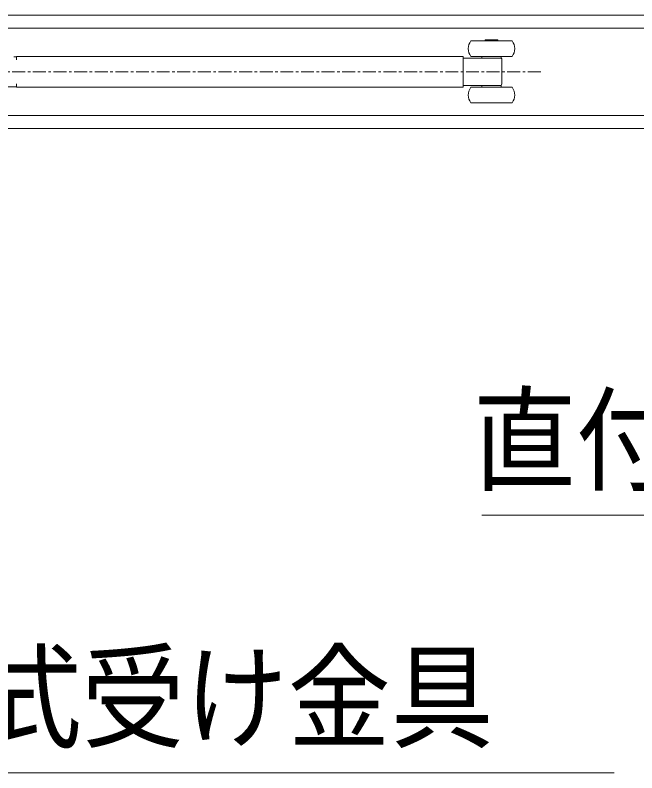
# Model space of a CAD drawing. Units: millimetres, scale not verified. Extents: x -6062 to 6062, y -3045 to 3045.
# Drawn here: x -4506.5 to -4265.3, y 955.8 to 1249.8 of the extents above; entities that cross this region are included whole.
import ezdxf
from ezdxf.enums import TextEntityAlignment as Align

# ---------------------------------------------------------------- set-up
doc = ezdxf.new("R2010")
doc.units = ezdxf.units.MM
doc.header["$LTSCALE"] = 20
doc.linetypes.add('CHAIN1', pattern=[8, 5, -1, 1, -1])
doc.layers.add('0-3_2寸法-3', color=7, linetype='Continuous', lineweight=9)
doc.layers.add('0-4_3一般', color=7, linetype='Continuous', lineweight=9)
doc.styles.add('ＭＳ ゴシック', font='')
doc.styles.get('ＭＳ ゴシック').set_extended_font_data('MS Gothic')

# ---------------------------------------------------------------- blocks, each defined once
blk = doc.blocks.new('グループ-6')
at = {"layer": '0-4_3一般'}
for p, q in [((-58242, 24896.9), (-42818, 24896.9)), ((-50634, 24804.9), (-50734, 24804.9)), ((-50734, 24804.9), (-50734, 24796.9)), ((-50634, 24796.9), (-50634, 24804.9)), ((-54390, 24673.9), (-54370, 24673.9)), ((-54370, 24676.9), (-54370, 24649.9)), ((-50924, 24676.9), (-54370, 24676.9)), ((-50924, 24676.9), (-50904, 24676.9)), ((-50904, 24676.9), (-50904, 24660.2)), ((-50904, 24662.9), (-50684, 24662.9)), ((-50904, 24642.9), (-50904, 24660.2)), ((-50904, 24642.9), (-50904, 24470.9)), ((-50759, 24676.9), (-50759, 24662.9)), ((-50684, 24662.9), (-50629.9, 24662.9)), ((-50609, 24662.9), (-50609, 24676.9)), ((-50604, 24645.5), (-50604, 24645.3)), ((-50604, 24645.3), (-50604, 24468.4)), ((-54370, 24463.9), (-54370, 24436.9)), ((-50904, 24453.6), (-50904, 24470.9)), ((-50604, 24464.9), (-50604, 24465)), ((-54370, 24436.9), (-50924, 24436.9)), ((-50904, 24436.9), (-50924, 24436.9)), ((-50904, 24453.6), (-50904, 24436.9)), ((-50684, 24450.9), (-50904, 24450.9)), ((-50844, 24436.9), (-50524, 24436.9)), ((-50759, 24450.9), (-50759, 24436.9)), ((-50629.9, 24450.9), (-50684, 24450.9)), ((-50615.2, 24450.9), (-50629.9, 24450.9)), ((-50609, 24450.9), (-50615.2, 24450.9)), ((-50609, 24436.9), (-50609, 24450.9)), ((-50844, 24316.9), (-50524, 24316.9)), ((-42818, 24216.9), (-58242, 24216.9)), ((-58550, 24116.9), (-26760, 24116.9))]:
    blk.add_line(p, q, dxfattribs=at)
at = {"layer": '0-4_3一般', "linetype": 'CHAIN1'}
blk.add_line((-50302, 24556.9), (-58422, 24556.9), dxfattribs=at)
at = {"layer": '0-4_3一般'}
for points in [[(-58550, 24116.9), (-58550, 24996.9), (-26760, 24996.9)], [(-50524, 24796.9), (-50798.8, 24796.9), (-50844, 24796.9)], [(-50524, 24676.9), (-50798.8, 24676.9), (-50844, 24676.9)], [(-50629.9, 24662.9), (-50615.2, 24662.9), (-50609, 24662.9)], [(-50604, 24648.9), (-50604, 24649), (-50604, 24649), (-50604, 24649.1), (-50604, 24649.1), (-50604, 24649.2), (-50604, 24649.2), (-50604, 24649.2), (-50604, 24649.2), (-50604, 24649.2), (-50604, 24649.2), (-50604, 24649.2), (-50604, 24649.1), (-50604, 24649.1), (-50604, 24649), (-50604, 24648.9), (-50604, 24648.9), (-50604, 24648.8), (-50604, 24648.7), (-50604, 24648.5), (-50604, 24648.4), (-50604, 24648.3), (-50604, 24648.1), (-50604, 24648), (-50604, 24647.8), (-50604, 24647.7), (-50604, 24647.5), (-50604, 24647.4), (-50604, 24647.2), (-50604, 24647.1), (-50604, 24646.9), (-50604, 24646.7), (-50604, 24646.6), (-50604, 24646.4), (-50604, 24646.3), (-50604, 24646.1), (-50604, 24646), (-50604, 24645.8), (-50604, 24645.7), (-50604, 24645.5)], [(-54370, 24439.9), (-54390, 24439.9), (-57070, 24439.9), (-57090, 24439.9), (-57090, 24463.9)], [(-50604, 24468.4), (-50604, 24468.3), (-50604, 24468.1), (-50604, 24468), (-50604, 24467.8), (-50604, 24467.7), (-50604, 24467.5), (-50604, 24467.4), (-50604, 24467.2), (-50604, 24467.1), (-50604, 24466.9), (-50604, 24466.8), (-50604, 24466.6), (-50604, 24466.4), (-50604, 24466.3), (-50604, 24466.1), (-50604, 24466), (-50604, 24465.8), (-50604, 24465.7), (-50604, 24465.5), (-50604, 24465.4), (-50604, 24465.3), (-50604, 24465.2), (-50604, 24465.1), (-50604, 24465), (-50604, 24464.9), (-50604, 24464.8), (-50604, 24464.8), (-50604, 24464.7), (-50604, 24464.7), (-50604, 24464.7), (-50604, 24464.6), (-50604, 24464.6), (-50604, 24464.6), (-50604, 24464.7), (-50604, 24464.7), (-50604, 24464.7), (-50604, 24464.8), (-50604, 24464.8), (-50604, 24464.9)]]:
    blk.add_lwpolyline(points, dxfattribs=at)
for centre, radius, start, end in [((-50764, 24736.9), 100, 143.1301, 216.8699), ((-50604, 24736.9), 100, 323.1301, 36.8699), ((-50624, 24649.6), 20, 359.74972, 42.54335), ((-50624, 24464.2), 20, 315.93951, 0.24905), ((-50764, 24376.9), 100, 143.1301, 216.8699), ((-50604, 24376.9), 100, 323.1301, 36.8699)]:
    blk.add_arc(centre, radius, start, end, dxfattribs=at)

msp = doc.modelspace()

# ---------------------------------------------------------------- linework, layer by layer
at = {"layer": '0-3_2寸法-3'}
for points in [[(-4560.5, 1227.84), (-4717.54, 955.84), (-4274.17, 955.84)], [(-3920.55, 1209.84), (-4009.46, 1055.84), (-4325.47, 1055.84)]]:
    msp.add_lwpolyline(points, dxfattribs=at)

# ---------------------------------------------------------------- block references
at = {"layer": '0-4_3一般', "xscale": 0.05, "yscale": 0.05}
msp.add_blockref('グループ-6', (-1787.5, 0), dxfattribs=at)

# ---------------------------------------------------------------- texts
at = {"layer": '0-3_2寸法-3', "style": 'ＭＳ ゴシック', "width": 0.9}
for s, p in [('直付け下ガイド', (-4328.92, 1059.02)), ('スライド式受け金具', (-4680.47, 959.19))]:
    msp.add_text(s, height=32.55, dxfattribs=at).set_placement(p, align=Align.BOTTOM_LEFT)

doc.saveas('drawing.dxf')
